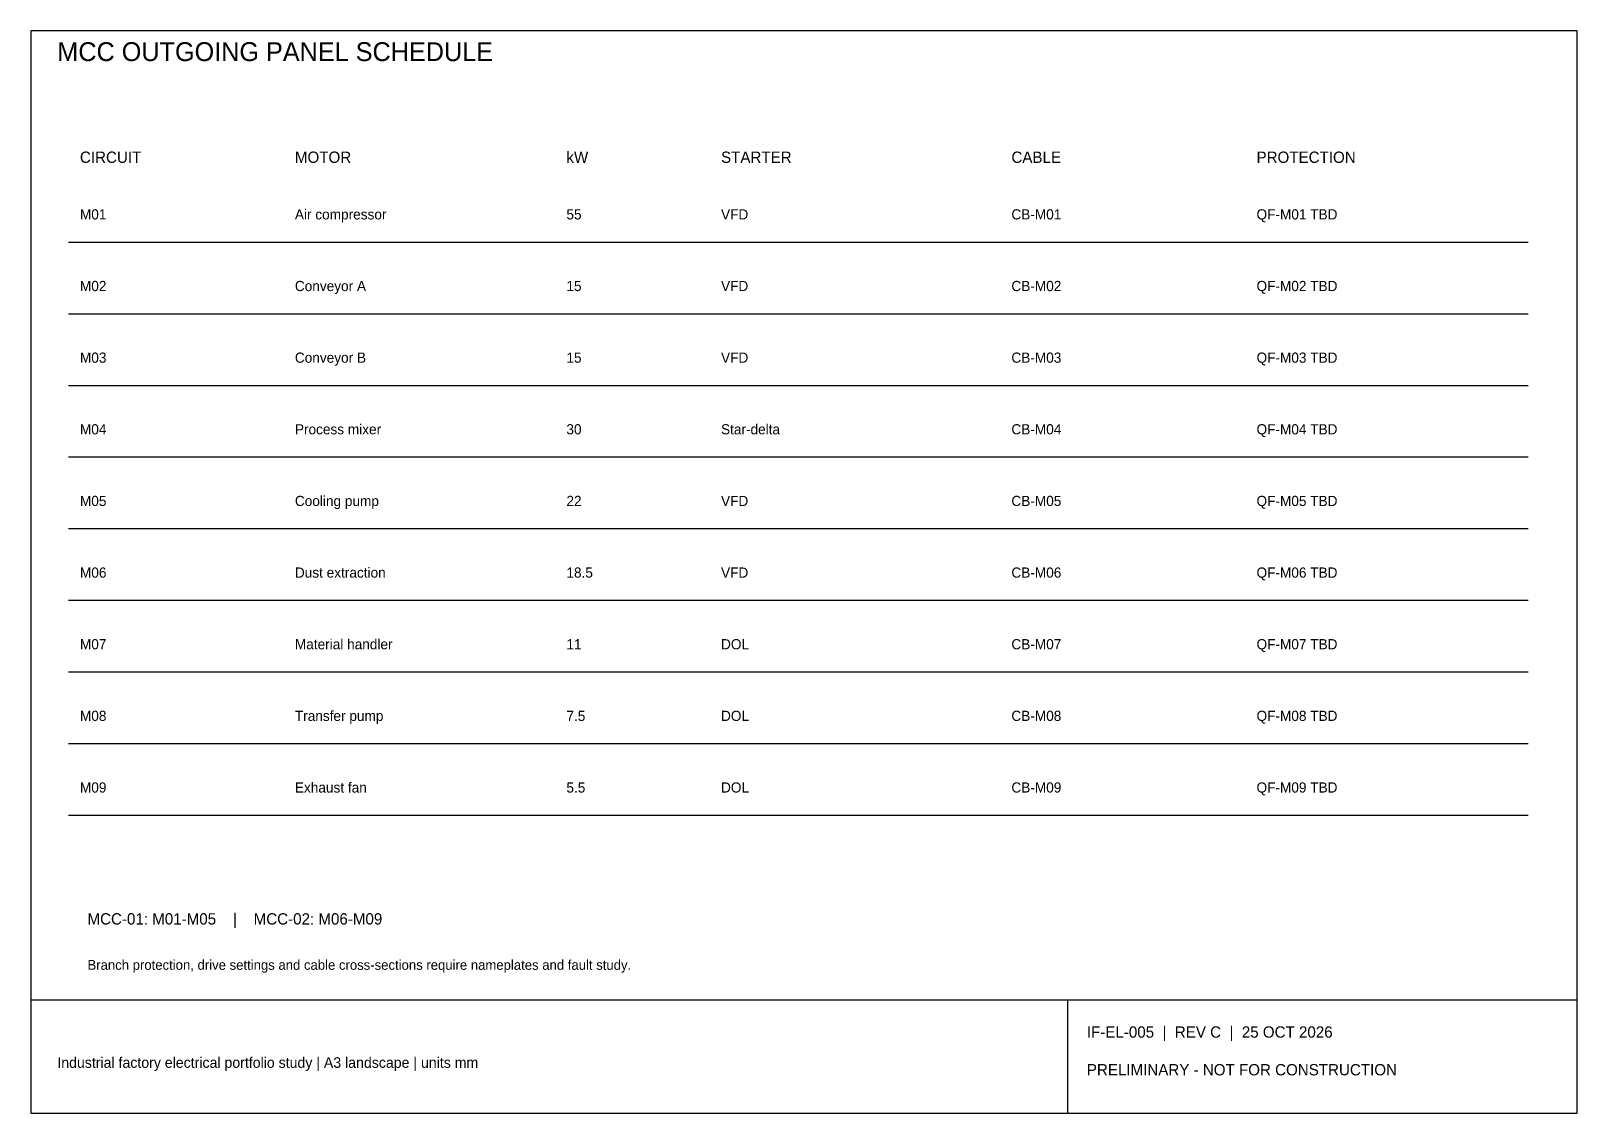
# Model space of a CAD drawing. Header units: millimetres. Extents: x 5 to 415, y 5 to 292.
import ezdxf

# ---------------------------------------------------------------- set-up
doc = ezdxf.new("R2010")
doc.units = ezdxf.units.MM
for name, color, linetype in [('ANNOT', 7, 'Continuous'), ('BORDER', 7, 'Continuous'), ('SAFETY', 2, 'Continuous')]:
    doc.layers.add(name, color=color, linetype=linetype)

msp = doc.modelspace()

# ---------------------------------------------------------------- linework, layer by layer
at = {"layer": 'BORDER'}
for p, q in [((15, 236), (402, 236)), ((15, 217), (402, 217)), ((15, 198), (402, 198)), ((15, 179), (402, 179)), ((15, 160), (402, 160)), ((15, 141), (402, 141)), ((15, 122), (402, 122)), ((15, 103), (402, 103)), ((15, 84), (402, 84)), ((5, 35), (415, 35)), ((280, 5), (280, 35))]:
    msp.add_line(p, q, dxfattribs=at)
msp.add_lwpolyline([(5, 5), (415, 5), (415, 292), (5, 292)], close=True, dxfattribs=at)

# ---------------------------------------------------------------- texts
at = {"layer": 'ANNOT'}
for s, height, p in [('MCC OUTGOING PANEL SCHEDULE', 5, (12, 284)), ('CIRCUIT', 3, (18, 257)), ('MOTOR', 3, (75, 257)), ('kW', 3, (147, 257)), ('STARTER', 3, (188, 257)), ('CABLE', 3, (265, 257)), ('PROTECTION', 3, (330, 257)), ('M01', 2.7, (18, 242)), ('Air compressor', 2.7, (75, 242)), ('55', 2.7, (147, 242)), ('VFD', 2.7, (188, 242)), ('CB-M01', 2.7, (265, 242)), ('QF-M01 TBD', 2.7, (330, 242)), ('M02', 2.7, (18, 223)), ('Conveyor A', 2.7, (75, 223)), ('15', 2.7, (147, 223)), ('VFD', 2.7, (188, 223)), ('CB-M02', 2.7, (265, 223)), ('QF-M02 TBD', 2.7, (330, 223)), ('M03', 2.7, (18, 204)), ('Conveyor B', 2.7, (75, 204)), ('15', 2.7, (147, 204)), ('VFD', 2.7, (188, 204)), ('CB-M03', 2.7, (265, 204)), ('QF-M03 TBD', 2.7, (330, 204)), ('M04', 2.7, (18, 185)), ('Process mixer', 2.7, (75, 185)), ('30', 2.7, (147, 185)), ('Star-delta', 2.7, (188, 185)), ('CB-M04', 2.7, (265, 185)), ('QF-M04 TBD', 2.7, (330, 185)), ('M05', 2.7, (18, 166)), ('Cooling pump', 2.7, (75, 166)), ('22', 2.7, (147, 166)), ('VFD', 2.7, (188, 166)), ('CB-M05', 2.7, (265, 166)), ('QF-M05 TBD', 2.7, (330, 166)), ('M06', 2.7, (18, 147)), ('Dust extraction', 2.7, (75, 147)), ('18.5', 2.7, (147, 147)), ('VFD', 2.7, (188, 147)), ('CB-M06', 2.7, (265, 147)), ('QF-M06 TBD', 2.7, (330, 147)), ('M07', 2.7, (18, 128)), ('Material handler', 2.7, (75, 128)), ('11', 2.7, (147, 128)), ('DOL', 2.7, (188, 128)), ('CB-M07', 2.7, (265, 128)), ('QF-M07 TBD', 2.7, (330, 128)), ('M08', 2.7, (18, 109)), ('Transfer pump', 2.7, (75, 109)), ('7.5', 2.7, (147, 109)), ('DOL', 2.7, (188, 109)), ('CB-M08', 2.7, (265, 109)), ('QF-M08 TBD', 2.7, (330, 109)), ('M09', 2.7, (18, 90)), ('Exhaust fan', 2.7, (75, 90)), ('5.5', 2.7, (147, 90)), ('DOL', 2.7, (188, 90)), ('CB-M09', 2.7, (265, 90)), ('QF-M09 TBD', 2.7, (330, 90)), ('MCC-01: M01-M05    |    MCC-02: M06-M09', 3, (20, 55)), ('IF-EL-005  |  REV C  |  25 OCT 2026', 3, (285, 25)), ('Industrial factory electrical portfolio study | A3 landscape | units mm', 2.8, (12, 17))]:
    msp.add_text(s, height=height, dxfattribs=at).set_placement(p)
at = {"layer": 'SAFETY'}
for s, height, p in [('Branch protection, drive settings and cable cross-sections require nameplates and fault study.', 2.6, (20, 43)), ('PRELIMINARY - NOT FOR CONSTRUCTION', 3, (285, 15))]:
    msp.add_text(s, height=height, dxfattribs=at).set_placement(p)

doc.saveas('drawing.dxf')
